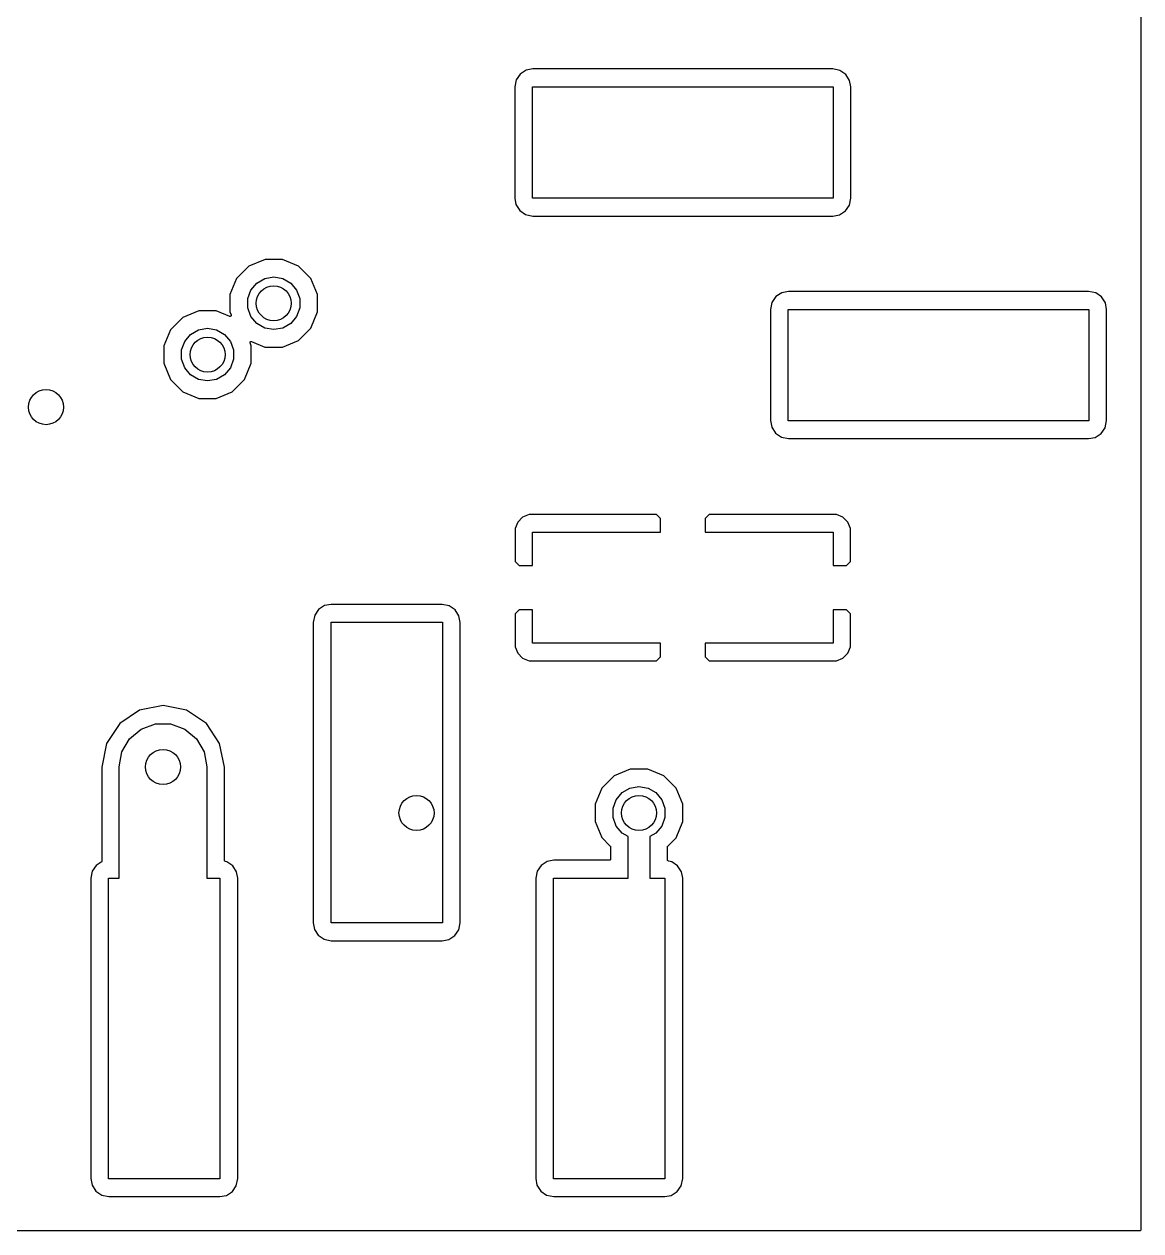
# Model space of a CAD drawing. Extents: x -2.5 to 32.5, y -2.5 to 32.5.
# Drawn here: x 19.75 to 32.5, y -2.5 to 11.27 of the extents above; entities that cross this region are included whole.
import ezdxf

# ---------------------------------------------------------------- set-up
doc = ezdxf.new("R2010")
doc.units = 0
doc.header["$MEASUREMENT"] = 0
doc.layers.add('BLACK', color=7, linetype='CONTINUOUS')

msp = doc.modelspace()

# ---------------------------------------------------------------- linework, layer by layer
at = {"layer": 'Black'}
for p, q in [((32.5, 32.4873), (32.5, -2.4873)), ((25.481, 10.745), (25.4128, 10.7012)), ((25.5562, 10.7592), (25.481, 10.745)), ((28.9837, 10.7592), (25.5562, 10.7592)), ((29.0643, 10.7428), (28.9837, 10.7592)), ((29.1312, 10.6972), (29.0643, 10.7428)), ((25.3672, 10.6343), (25.3508, 10.5537)), ((25.4128, 10.7012), (25.3672, 10.6343)), ((29.175, 10.629), (29.1312, 10.6972)), ((29.1892, 10.5538), (29.175, 10.629)), ((25.3508, 10.5537), (25.3508, 9.28618)), ((25.555, 9.285), (25.555, 10.555)), ((25.555, 10.555), (28.985, 10.555)), ((28.985, 10.555), (28.985, 9.285)), ((29.1892, 9.28627), (29.1892, 10.5538)), ((25.3508, 9.28618), (25.365, 9.21096)), ((28.985, 9.285), (25.555, 9.285)), ((29.1728, 9.20567), (29.1892, 9.28627)), ((25.365, 9.21096), (25.4088, 9.14282)), ((25.4088, 9.14282), (25.4757, 9.09716)), ((25.4757, 9.09716), (25.5563, 9.08083)), ((28.9838, 9.08083), (29.059, 9.09499)), ((29.059, 9.09499), (29.1272, 9.13884)), ((29.1272, 9.13884), (29.1728, 9.20567)), ((25.5563, 9.08083), (28.9838, 9.08083)), ((22.501, 8.58608), (22.3171, 8.51011)), ((22.6999, 8.5859), (22.501, 8.58608)), ((22.8836, 8.50962), (22.6999, 8.5859)), ((22.3171, 8.51011), (22.1764, 8.36959)), ((23.0241, 8.36885), (22.8836, 8.50962)), ((22.1764, 8.36959), (22.1001, 8.18588)), ((22.3392, 8.23656), (22.4064, 8.31668)), ((22.4064, 8.31668), (22.497, 8.36897)), ((22.497, 8.36897), (22.6, 8.38714)), ((22.6, 8.38714), (22.703, 8.36897)), ((22.703, 8.36897), (22.7936, 8.31668)), ((22.7936, 8.31668), (22.8608, 8.23656)), ((23.1001, 8.18501), (23.0241, 8.36885)), ((22.1001, 8.18588), (22.0999, 7.98697)), ((22.3034, 8.13828), (22.3392, 8.23656)), ((22.3034, 8.0337), (22.3034, 8.13828)), ((22.8608, 8.23656), (22.8966, 8.13828)), ((22.8966, 8.13828), (22.8966, 8.0337)), ((23.0999, 8.01501), (23.1001, 8.18501)), ((28.3328, 8.16116), (28.2872, 8.09433)), ((28.401, 8.20501), (28.3328, 8.16116)), ((28.4762, 8.21917), (28.401, 8.20501)), ((31.9037, 8.21917), (28.4762, 8.21917)), ((31.9843, 8.20284), (31.9037, 8.21917)), ((32.0512, 8.15718), (31.9843, 8.20284)), ((32.095, 8.08904), (32.0512, 8.15718)), ((21.745, 8.00009), (21.5611, 7.92413)), ((21.9439, 7.99991), (21.745, 8.00009)), ((22.0975, 7.93615), (21.9439, 7.99991)), ((22.3392, 7.93542), (22.3034, 8.0337)), ((22.8966, 8.0337), (22.8608, 7.93542)), ((23.0999, 7.9861), (23.0999, 8.01501)), ((28.2872, 8.09433), (28.2708, 8.01373)), ((28.2708, 8.01373), (28.2708, 6.74618)), ((28.475, 6.745), (28.475, 8.015)), ((28.475, 8.015), (31.905, 8.015)), ((31.905, 8.015), (31.905, 6.745)), ((32.1092, 8.01382), (32.095, 8.08904)), ((32.1092, 6.74627), (32.1092, 8.01382)), ((21.5611, 7.92413), (21.4204, 7.7836)), ((22.0991, 7.93579), (22.0975, 7.93615)), ((22.1007, 7.93529), (22.0991, 7.93579)), ((22.0999, 7.98697), (22.1141, 7.95273)), ((22.1012, 7.93531), (22.1007, 7.93529)), ((22.1018, 7.93519), (22.1012, 7.93531)), ((22.1034, 7.9354), (22.1018, 7.93519)), ((22.1051, 7.93547), (22.1034, 7.9354)), ((22.1056, 7.93569), (22.1051, 7.93547)), ((22.1061, 7.93576), (22.1056, 7.93569)), ((22.1076, 7.93653), (22.1061, 7.93576)), ((22.1091, 7.93716), (22.1076, 7.93653)), ((22.1095, 7.93753), (22.1091, 7.93716)), ((22.11, 7.93779), (22.1095, 7.93753)), ((22.1112, 7.93902), (22.11, 7.93779)), ((22.1124, 7.94014), (22.1112, 7.93902)), ((22.1127, 7.94063), (22.1124, 7.94014)), ((22.113, 7.94104), (22.1127, 7.94063)), ((22.1137, 7.94258), (22.113, 7.94104)), ((22.1144, 7.94405), (22.1137, 7.94258)), ((22.1141, 7.95273), (22.1144, 7.95111)), ((22.1144, 7.95111), (22.1149, 7.94952)), ((22.1145, 7.9446), (22.1144, 7.94405)), ((22.1147, 7.94512), (22.1145, 7.9446)), ((22.1148, 7.94678), (22.1147, 7.94512)), ((22.115, 7.94842), (22.1148, 7.94678)), ((22.1149, 7.94952), (22.1149, 7.94896)), ((22.1149, 7.94896), (22.115, 7.94842)), ((22.4064, 7.8553), (22.3392, 7.93542)), ((22.497, 7.803), (22.4064, 7.8553)), ((22.7936, 7.8553), (22.703, 7.803)), ((22.8608, 7.93542), (22.7936, 7.8553)), ((23.0236, 7.80239), (23.0999, 7.9861)), ((21.4204, 7.7836), (21.3441, 7.59989)), ((21.5832, 7.65057), (21.6504, 7.73069)), ((21.6504, 7.73069), (21.741, 7.78299)), ((21.741, 7.78299), (21.844, 7.80115)), ((21.844, 7.80115), (21.947, 7.78299)), ((21.947, 7.78299), (22.0376, 7.73069)), ((22.0376, 7.73069), (22.1048, 7.65057)), ((22.6, 7.78484), (22.497, 7.803)), ((22.703, 7.803), (22.6, 7.78484)), ((22.8829, 7.66186), (23.0236, 7.80239)), ((21.3441, 7.59989), (21.3439, 7.40098)), ((21.5474, 7.55229), (21.5832, 7.65057)), ((22.1048, 7.65057), (22.1406, 7.55229)), ((22.329, 7.63757), (22.3292, 7.63922)), ((22.3291, 7.63703), (22.329, 7.63757)), ((22.3291, 7.63647), (22.3291, 7.63703)), ((22.3296, 7.63488), (22.3291, 7.63647)), ((22.3292, 7.63922), (22.3293, 7.64087)), ((22.3293, 7.64087), (22.3295, 7.64139)), ((22.3295, 7.64139), (22.3296, 7.64194)), ((22.3296, 7.64194), (22.3303, 7.64342)), ((22.3299, 7.63326), (22.3296, 7.63488)), ((22.3441, 7.59902), (22.3299, 7.63326)), ((22.3303, 7.64342), (22.331, 7.64495)), ((22.331, 7.64495), (22.3313, 7.64536)), ((22.3313, 7.64536), (22.3316, 7.64586)), ((22.3316, 7.64586), (22.3328, 7.64697)), ((22.3328, 7.64697), (22.334, 7.6482)), ((22.334, 7.6482), (22.3345, 7.64846)), ((22.3345, 7.64846), (22.3349, 7.64883)), ((22.3349, 7.64883), (22.3364, 7.64946)), ((22.3364, 7.64946), (22.3379, 7.65023)), ((22.3379, 7.65023), (22.3384, 7.6503)), ((22.3384, 7.6503), (22.3389, 7.65051)), ((22.3389, 7.65051), (22.3406, 7.65059)), ((22.3406, 7.65059), (22.3422, 7.6508)), ((22.3422, 7.6508), (22.3428, 7.65068)), ((22.3428, 7.65068), (22.3433, 7.6507)), ((22.3433, 7.6507), (22.3449, 7.6502)), ((22.3439, 7.40011), (22.3441, 7.59902)), ((22.3449, 7.6502), (22.3465, 7.64984)), ((22.3465, 7.64984), (22.5001, 7.58608)), ((22.5001, 7.58608), (22.699, 7.5859)), ((22.699, 7.5859), (22.8829, 7.66186)), ((21.5474, 7.44771), (21.5474, 7.55229)), ((21.5832, 7.34943), (21.5474, 7.44771)), ((22.1406, 7.44771), (22.1048, 7.34943)), ((22.1406, 7.55229), (22.1406, 7.44771)), ((21.3439, 7.40098), (21.4199, 7.21714)), ((21.6504, 7.26931), (21.5832, 7.34943)), ((22.1048, 7.34943), (22.0376, 7.26931)), ((22.2676, 7.2164), (22.3439, 7.40011)), ((21.4199, 7.21714), (21.5604, 7.07637)), ((21.741, 7.21701), (21.6504, 7.26931)), ((21.844, 7.19885), (21.741, 7.21701)), ((21.947, 7.21701), (21.844, 7.19885)), ((22.0376, 7.26931), (21.947, 7.21701)), ((22.1269, 7.07587), (22.2676, 7.2164)), ((21.5604, 7.07637), (21.7441, 7.00009)), ((21.943, 6.99991), (22.1269, 7.07587)), ((21.7441, 7.00009), (21.943, 6.99991)), ((28.2708, 6.74618), (28.285, 6.67096)), ((28.285, 6.67096), (28.3288, 6.60282)), ((31.905, 6.745), (28.475, 6.745)), ((32.0472, 6.59884), (32.0928, 6.66567)), ((32.0928, 6.66567), (32.1092, 6.74627)), ((28.3288, 6.60282), (28.3957, 6.55716)), ((28.3957, 6.55716), (28.4763, 6.54083)), ((28.4763, 6.54083), (31.9038, 6.54083)), ((31.9038, 6.54083), (31.979, 6.55499)), ((31.979, 6.55499), (32.0472, 6.59884)), ((25.5152, 5.675), (25.4417, 5.64455)), ((26.9703, 5.675), (25.5152, 5.675)), ((27.016, 5.62927), (26.9703, 5.675)), ((27.5697, 5.675), (27.524, 5.62927)), ((29.0248, 5.675), (27.5697, 5.675)), ((29.0983, 5.64455), (29.0248, 5.675)), ((25.3854, 5.58829), (25.355, 5.51478)), ((25.355, 5.51478), (25.355, 5.13973)), ((25.4417, 5.64455), (25.3854, 5.58829)), ((27.016, 5.475), (27.016, 5.62927)), ((27.524, 5.62927), (27.524, 5.475)), ((29.1546, 5.58829), (29.0983, 5.64455)), ((29.185, 5.51478), (29.1546, 5.58829)), ((29.185, 5.13973), (29.185, 5.51478)), ((25.555, 5.094), (25.555, 5.475)), ((25.555, 5.475), (27.016, 5.475)), ((27.524, 5.475), (28.985, 5.475)), ((28.985, 5.475), (28.985, 5.094)), ((25.355, 5.13973), (25.4007, 5.094)), ((29.1393, 5.094), (29.185, 5.13973)), ((25.4007, 5.094), (25.555, 5.094)), ((28.985, 5.094), (29.1393, 5.094)), ((23.1128, 4.59116), (23.0672, 4.52433)), ((23.181, 4.63501), (23.1128, 4.59116)), ((23.2562, 4.64917), (23.181, 4.63501)), ((24.5237, 4.64917), (23.2562, 4.64917)), ((24.6043, 4.63284), (24.5237, 4.64917)), ((24.6712, 4.58718), (24.6043, 4.63284)), ((24.7024, 4.53865), (24.6712, 4.58718)), ((25.4007, 4.586), (25.355, 4.54026)), ((25.555, 4.586), (25.4007, 4.586)), ((25.555, 4.205), (25.555, 4.586)), ((28.985, 4.586), (28.985, 4.205)), ((29.1393, 4.586), (28.985, 4.586)), ((29.185, 4.54026), (29.1393, 4.586)), ((23.0672, 4.52433), (23.0508, 4.44373)), ((23.0508, 4.44373), (23.0508, 1.01618)), ((23.255, 1.015), (23.255, 4.445)), ((23.255, 4.445), (24.525, 4.445)), ((24.525, 4.445), (24.525, 2.32661)), ((24.715, 4.51904), (24.7024, 4.53865)), ((24.7292, 4.44382), (24.715, 4.51904)), ((24.7292, 2.37376), (24.7292, 4.44382)), ((25.355, 4.54026), (25.355, 4.16522)), ((29.185, 4.16522), (29.185, 4.54026)), ((25.355, 4.16522), (25.3854, 4.09171)), ((27.016, 4.205), (25.555, 4.205)), ((27.016, 4.05073), (27.016, 4.205)), ((28.985, 4.205), (27.524, 4.205)), ((27.524, 4.205), (27.524, 4.05073)), ((29.1546, 4.09171), (29.185, 4.16522)), ((25.3854, 4.09171), (25.4417, 4.03545)), ((25.4417, 4.03545), (25.5152, 4.005)), ((25.5152, 4.005), (26.9703, 4.005)), ((26.9703, 4.005), (27.016, 4.05073)), ((27.524, 4.05073), (27.5697, 4.005)), ((27.5697, 4.005), (29.0248, 4.005)), ((29.0248, 4.005), (29.0983, 4.03545)), ((29.0983, 4.03545), (29.1546, 4.09171)), ((21.336, 3.49375), (21.0682, 3.44049)), ((21.6038, 3.44049), (21.336, 3.49375)), ((21.0682, 3.44049), (20.8412, 3.2888)), ((21.8308, 3.2888), (21.6038, 3.44049)), ((20.8412, 3.2888), (20.6895, 3.06178)), ((20.953, 3.11539), (21.086, 3.22701)), ((21.086, 3.22701), (21.2492, 3.2864)), ((21.2492, 3.2864), (21.4228, 3.2864)), ((21.4228, 3.2864), (21.586, 3.22701)), ((21.586, 3.22701), (21.719, 3.11539)), ((21.9825, 3.06178), (21.8308, 3.2888)), ((20.6895, 3.06178), (20.636, 2.79275)), ((20.8662, 2.96501), (20.953, 3.11539)), ((21.719, 3.11539), (21.8058, 2.96501)), ((22.036, 2.79275), (21.9825, 3.06178)), ((20.836, 2.794), (20.8662, 2.96501)), ((21.8058, 2.96501), (21.836, 2.794)), ((20.636, 2.79275), (20.636, 1.71875)), ((20.836, 1.525), (20.836, 2.794)), ((21.836, 2.794), (21.836, 1.525)), ((22.036, 1.72897), (22.036, 2.79275)), ((26.671, 2.77009), (26.4871, 2.69412)), ((26.8699, 2.76991), (26.671, 2.77009)), ((27.0536, 2.69363), (26.8699, 2.76991)), ((26.4871, 2.69412), (26.3464, 2.5536)), ((27.1941, 2.55286), (27.0536, 2.69363)), ((26.3464, 2.5536), (26.2701, 2.36989)), ((26.5092, 2.42057), (26.5764, 2.50069)), ((26.5764, 2.50069), (26.667, 2.55299)), ((26.667, 2.55299), (26.77, 2.57115)), ((26.77, 2.57115), (26.873, 2.55299)), ((26.873, 2.55299), (26.9636, 2.50069)), ((26.9636, 2.50069), (27.0308, 2.42057)), ((27.2701, 2.36902), (27.1941, 2.55286)), ((24.7292, 2.37349), (24.7292, 2.37376)), ((24.7292, 2.37322), (24.7292, 2.37349)), ((24.7296, 2.37133), (24.7292, 2.37322)), ((24.7299, 2.36942), (24.7296, 2.37133)), ((24.7301, 2.36918), (24.7299, 2.36942)), ((24.7299, 2.17001), (24.7301, 2.36911)), ((24.7301, 2.36911), (24.7301, 2.36918)), ((26.2701, 2.36989), (26.2699, 2.17098)), ((26.4734, 2.32229), (26.5092, 2.42057)), ((27.0308, 2.42057), (27.0666, 2.32229)), ((27.2699, 2.17011), (27.2701, 2.36902)), ((24.525, 2.32661), (24.5266, 2.32229)), ((24.5266, 2.21771), (24.525, 2.21339)), ((24.525, 2.21339), (24.525, 1.015)), ((24.5266, 2.32229), (24.5266, 2.21771)), ((26.4734, 2.21771), (26.4734, 2.32229)), ((26.5092, 2.11943), (26.4734, 2.21771)), ((27.0666, 2.21771), (27.0308, 2.11943)), ((27.0666, 2.32229), (27.0666, 2.21771)), ((24.7292, 2.16635), (24.7296, 2.16823)), ((24.7292, 2.16606), (24.7292, 2.16635)), ((24.7292, 2.16578), (24.7292, 2.16606)), ((24.7292, 1.525), (24.7292, 2.16578)), ((24.7296, 2.16823), (24.7299, 2.17001)), ((26.2699, 2.17098), (26.3459, 1.98714)), ((26.5764, 2.03931), (26.5092, 2.11943)), ((27.0308, 2.11943), (26.9636, 2.03931)), ((27.1936, 1.9864), (27.2699, 2.17011)), ((26.3459, 1.98714), (26.4413, 1.89156)), ((26.645, 1.99972), (26.5764, 2.03931)), ((26.645, 1.525), (26.645, 1.99972)), ((26.9636, 2.03931), (26.895, 1.99972)), ((26.895, 1.99972), (26.895, 1.525)), ((27.0987, 1.89166), (27.1936, 1.9864)), ((26.4413, 1.89156), (26.4416, 1.89111)), ((26.4416, 1.89111), (26.442, 1.89075)), ((26.442, 1.89075), (26.4429, 1.88931)), ((26.4429, 1.88931), (26.4438, 1.88795)), ((26.4438, 1.88795), (26.444, 1.88741)), ((26.444, 1.88741), (26.4442, 1.88693)), ((26.4442, 1.88693), (26.4445, 1.8853)), ((26.4445, 1.8853), (26.445, 1.88369)), ((26.445, 1.88369), (26.4449, 1.88313)), ((26.4449, 1.88313), (26.445, 1.88259)), ((26.445, 1.88259), (26.445, 1.74187)), ((27.095, 1.88379), (27.0955, 1.88539)), ((27.0951, 1.88323), (27.095, 1.88379)), ((27.095, 1.88268), (27.0951, 1.88323)), ((27.095, 1.73322), (27.095, 1.88268)), ((27.0955, 1.88539), (27.0958, 1.88702)), ((27.0958, 1.88702), (27.096, 1.88751)), ((27.096, 1.88751), (27.0962, 1.88805)), ((27.0962, 1.88805), (27.0971, 1.88941)), ((27.0971, 1.88941), (27.098, 1.89084)), ((27.098, 1.89084), (27.0984, 1.8912)), ((27.0984, 1.8912), (27.0987, 1.89166)), ((20.5728, 1.67116), (20.5272, 1.60433)), ((20.6302, 1.70807), (20.5728, 1.67116)), ((20.6316, 1.70936), (20.6302, 1.70807)), ((20.633, 1.71059), (20.6316, 1.70936)), ((20.6332, 1.71085), (20.633, 1.71059)), ((20.6334, 1.71106), (20.6332, 1.71085)), ((20.6343, 1.71276), (20.6334, 1.71106)), ((20.6352, 1.7144), (20.6343, 1.71276)), ((20.6353, 1.71471), (20.6352, 1.7144)), ((20.6354, 1.71498), (20.6353, 1.71471)), ((20.6357, 1.71687), (20.6354, 1.71498)), ((20.636, 1.71875), (20.6357, 1.71687)), ((22.0364, 1.72695), (22.036, 1.72897)), ((22.0367, 1.72493), (22.0364, 1.72695)), ((22.0367, 1.72478), (22.0367, 1.72493)), ((22.0368, 1.72462), (22.0367, 1.72478)), ((22.0378, 1.72283), (22.0368, 1.72462)), ((22.0388, 1.72105), (22.0378, 1.72283)), ((22.0389, 1.72095), (22.0388, 1.72105)), ((22.039, 1.7208), (22.0389, 1.72095)), ((22.0405, 1.71948), (22.039, 1.7208)), ((22.0421, 1.71813), (22.0405, 1.71948)), ((22.0422, 1.71807), (22.0421, 1.71813)), ((22.0423, 1.71797), (22.0422, 1.71807)), ((22.0443, 1.71726), (22.0423, 1.71797)), ((22.0462, 1.71652), (22.0443, 1.71726)), ((22.0643, 1.71284), (22.0462, 1.71652)), ((22.1312, 1.66718), (22.0643, 1.71284)), ((22.175, 1.59904), (22.1312, 1.66718)), ((25.6528, 1.67116), (25.6072, 1.60433)), ((25.721, 1.71501), (25.6528, 1.67116)), ((25.7962, 1.72917), (25.721, 1.71501)), ((26.4323, 1.72917), (25.7962, 1.72917)), ((26.4334, 1.72936), (26.4323, 1.72917)), ((26.4345, 1.72936), (26.4334, 1.72936)), ((26.4355, 1.72974), (26.4345, 1.72936)), ((26.4366, 1.72993), (26.4355, 1.72974)), ((26.4376, 1.73049), (26.4366, 1.72993)), ((26.4386, 1.73087), (26.4376, 1.73049)), ((26.4395, 1.73158), (26.4386, 1.73087)), ((26.4405, 1.73214), (26.4395, 1.73158)), ((26.4412, 1.73299), (26.4405, 1.73214)), ((26.442, 1.7337), (26.4412, 1.73299)), ((26.4426, 1.73466), (26.442, 1.7337)), ((26.4433, 1.73552), (26.4426, 1.73466)), ((26.4437, 1.73656), (26.4433, 1.73552)), ((26.4442, 1.73752), (26.4437, 1.73656)), ((26.4444, 1.73862), (26.4442, 1.73752)), ((26.4448, 1.73966), (26.4444, 1.73862)), ((26.445, 1.74187), (26.4448, 1.74077)), ((26.4448, 1.74077), (26.4448, 1.73966)), ((27.0953, 1.73124), (27.095, 1.73322)), ((27.0957, 1.72918), (27.0953, 1.73124)), ((27.0957, 1.72903), (27.0957, 1.72918)), ((27.0958, 1.72888), (27.0957, 1.72903)), ((27.0968, 1.72712), (27.0958, 1.72888)), ((27.0978, 1.7253), (27.0968, 1.72712)), ((27.0979, 1.7252), (27.0978, 1.7253)), ((27.098, 1.72506), (27.0979, 1.7252)), ((27.0995, 1.72373), (27.098, 1.72506)), ((27.1011, 1.72239), (27.0995, 1.72373)), ((27.1012, 1.72233), (27.1011, 1.72239)), ((27.1014, 1.72222), (27.1012, 1.72233)), ((27.1033, 1.72151), (27.1014, 1.72222)), ((27.1052, 1.72077), (27.1033, 1.72151)), ((27.1443, 1.71284), (27.1052, 1.72077)), ((27.2112, 1.66718), (27.1443, 1.71284)), ((27.255, 1.59904), (27.2112, 1.66718)), ((20.5272, 1.60433), (20.5108, 1.52373)), ((20.5108, 1.52373), (20.5108, -1.90382)), ((20.715, -1.905), (20.715, 1.525)), ((20.715, 1.525), (20.836, 1.525)), ((21.836, 1.525), (21.985, 1.525)), ((21.985, 1.525), (21.985, -1.905)), ((22.1892, 1.52382), (22.175, 1.59904)), ((22.1892, -1.90373), (22.1892, 1.52382)), ((24.7292, 1.01627), (24.7292, 1.525)), ((25.6072, 1.60433), (25.5908, 1.52373)), ((25.5908, 1.52373), (25.5908, -1.90382)), ((25.795, -1.905), (25.795, 1.525)), ((25.795, 1.525), (26.645, 1.525)), ((26.895, 1.525), (27.065, 1.525)), ((27.065, 1.525), (27.065, -1.905)), ((27.2692, 1.52382), (27.255, 1.59904)), ((27.2692, -1.90373), (27.2692, 1.52382)), ((23.0508, 1.01618), (23.065, 0.94096)), ((24.525, 1.015), (23.255, 1.015)), ((24.7128, 0.93567), (24.7292, 1.01627)), ((23.065, 0.94096), (23.1088, 0.87282)), ((23.1088, 0.87282), (23.1757, 0.82716)), ((23.1757, 0.82716), (23.2563, 0.81083)), ((24.599, 0.82499), (24.6672, 0.86884)), ((24.6672, 0.86884), (24.7128, 0.93567)), ((23.2563, 0.81083), (24.5238, 0.81083)), ((24.5238, 0.81083), (24.599, 0.82499)), ((20.5108, -1.90382), (20.525, -1.97904)), ((21.985, -1.905), (20.715, -1.905)), ((22.1728, -1.98433), (22.1892, -1.90373)), ((25.5908, -1.90382), (25.605, -1.97904)), ((27.065, -1.905), (25.795, -1.905)), ((27.2528, -1.98433), (27.2692, -1.90373)), ((20.525, -1.97904), (20.5688, -2.04718)), ((20.5688, -2.04718), (20.6357, -2.09284)), ((22.059, -2.09501), (22.1272, -2.05116)), ((22.1272, -2.05116), (22.1728, -1.98433)), ((25.605, -1.97904), (25.6488, -2.04718)), ((25.6488, -2.04718), (25.7157, -2.09284)), ((27.139, -2.09501), (27.2072, -2.05116)), ((27.2072, -2.05116), (27.2528, -1.98433)), ((20.6357, -2.09284), (20.7163, -2.10917)), ((20.7163, -2.10917), (21.9838, -2.10917)), ((21.9838, -2.10917), (22.059, -2.09501)), ((25.7157, -2.09284), (25.7963, -2.10917)), ((25.7963, -2.10917), (27.0638, -2.10917)), ((27.0638, -2.10917), (27.139, -2.09501)), ((32.4873, -2.5), (-2.4873, -2.5)), ((32.4884, -2.49981), (32.4873, -2.5)), ((32.4895, -2.49981), (32.4884, -2.49981)), ((32.4905, -2.49943), (32.4895, -2.49981)), ((32.4916, -2.49923), (32.4905, -2.49943)), ((32.4926, -2.49868), (32.4916, -2.49923)), ((32.4936, -2.4983), (32.4926, -2.49868)), ((32.4945, -2.49758), (32.4936, -2.4983)), ((32.4955, -2.49703), (32.4945, -2.49758)), ((32.4962, -2.49618), (32.4955, -2.49703)), ((32.497, -2.49546), (32.4962, -2.49618)), ((32.4976, -2.4945), (32.497, -2.49546)), ((32.4983, -2.49365), (32.4976, -2.4945)), ((32.4987, -2.4926), (32.4983, -2.49365)), ((32.4992, -2.49164), (32.4987, -2.4926)), ((32.4994, -2.49055), (32.4992, -2.49164)), ((32.4998, -2.4895), (32.4994, -2.49055)), ((32.5, -2.4873), (32.4998, -2.48839)), ((32.4998, -2.48839), (32.4998, -2.4895))]:
    msp.add_line(p, q, dxfattribs=at)
for centre in [(22.6, 8.08599), (21.844, 7.5), (20, 6.9), (21.336, 2.794), (24.23, 2.27), (26.77, 2.27)]:
    msp.add_circle(centre, 0.2, dxfattribs=at)

doc.saveas('drawing.dxf')
